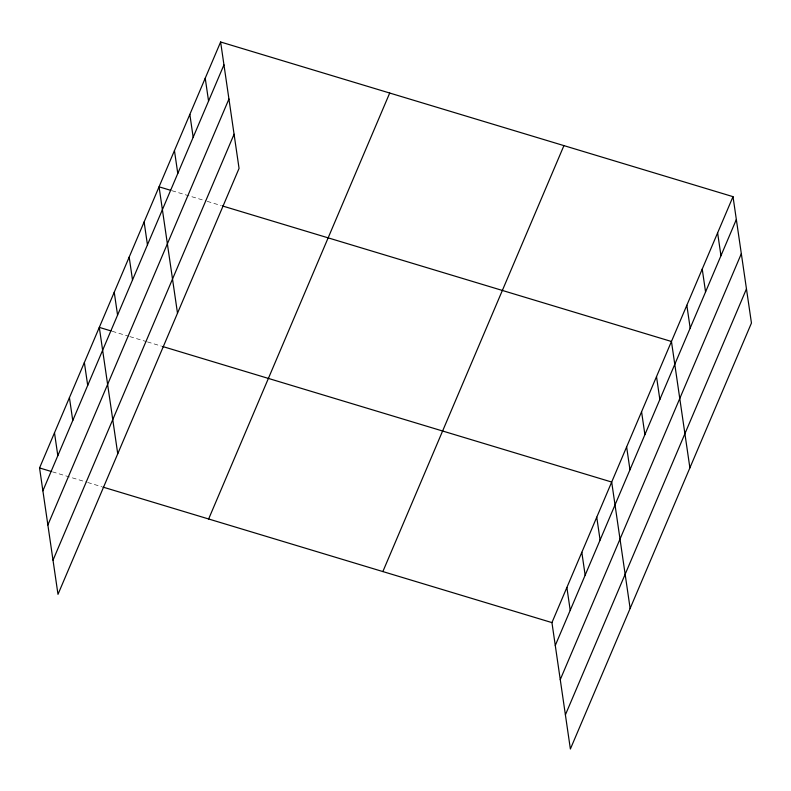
<?xml version="1.0" encoding="UTF-8"?>
<svg xmlns="http://www.w3.org/2000/svg" width="791" height="791" viewBox="0 0 791 791"><rect width="100%" height="100%" fill="white"/><g stroke="black" fill="none" stroke-linecap="round" stroke-linejoin="round"><path stroke-width="0.59" stroke-dasharray="3.96 2.97" d="M171.973 190.72L206.026 200.993M207.202 201.349L221.292 205.601M112.223 331.281L128.656 336.244M129.833 336.6L146.276 341.554M147.442 341.91L161.542 346.161M52.463 471.841L86.516 482.124M87.692 482.48L101.782 486.732"/><path stroke-width="1.19" d="M220.62 41.992L239.06 168.394L57.99 594.338L39.55 467.946L220.62 41.992L733.01 196.662L751.45 323.054L570.38 749.008L551.94 622.606L733.01 196.662M42.882 490.806L223.952 64.862M47.865 524.977L228.935 99.023M53.007 560.176L234.077 134.223M208.636 518.985L389.706 93.031M382.854 571.567L563.924 145.623M555.272 645.466L736.342 219.522M560.255 679.637L741.335 253.684M565.397 714.837L746.467 288.893M170.797 190.364L159.06 186.814L177.5 313.216M222.469 205.957L671.45 341.485L689.89 467.877M111.047 330.925L99.3 327.385L117.74 453.777M162.709 346.517L611.69 482.045L630.13 608.437M39.55 467.946L51.296 471.485M102.959 487.088L551.94 622.606M717.615 232.861L720.957 255.73M702.23 269.069L705.562 291.928M686.835 305.277L690.177 328.136M656.51 376.625L659.842 399.485M641.57 411.765L644.902 434.625M626.63 446.905L629.962 469.765M596.75 517.185L600.092 540.045M581.82 552.326L585.152 575.186M566.88 587.466L570.212 610.326M205.225 78.2L208.567 101.06M189.84 114.408L193.172 137.268M174.445 150.616L177.787 173.476M144.12 221.955L147.452 244.824M129.18 257.105L132.512 279.965M114.24 292.245L117.572 315.105M84.36 362.525L87.702 385.385M69.43 397.665L72.762 420.525M54.49 432.806L57.822 455.665"/></g></svg>
